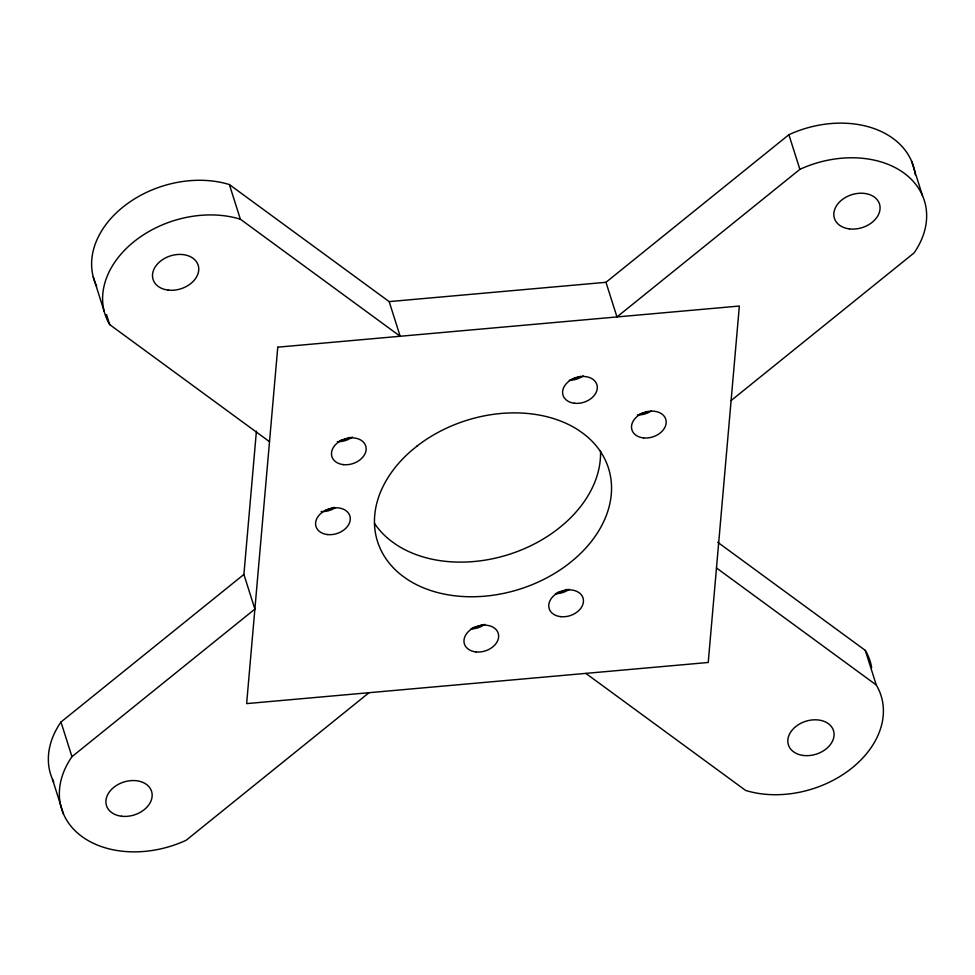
<?xml version="1.0" encoding="UTF-8"?>
<svg xmlns="http://www.w3.org/2000/svg" width="975" height="975" viewBox="0 0 975 975"><rect width="100%" height="100%" fill="white"/><g stroke="black" fill="none" stroke-linecap="round" stroke-linejoin="round"><path stroke-width="1.46" d="M369.025 692.701L186.115 840.292A93.429 68.213 -17.6 0 1 81.912 836.513A93.429 68.213 -17.6 0 1 71.967 756.685L254.889 609.095L243.896 574.446L256.413 431.169M53.674 781.865A93.429 68.213 -17.6 0 1 60.974 722.036L243.896 574.446M96.683 286.211A93.429 68.213 -17.6 0 1 125.056 205.408A93.429 68.213 -17.6 0 1 229.381 184.567L389.171 301.616L605.975 282.299L788.885 134.708A93.429 68.213 -17.6 0 1 915.257 174.757M731.104 400.554L914.026 252.964A93.429 68.213 -17.6 0 0 904.081 173.136A93.429 68.213 -17.6 0 0 799.878 169.345L616.968 316.948L605.975 282.299M717.685 542.246L865.288 650.374A93.429 68.213 -17.6 0 1 871.674 667.643M229.381 184.567L240.362 219.204L400.164 336.265L389.171 301.616M716.479 567.962L876.281 685.011A93.429 68.213 -17.6 0 1 852.126 767.886A93.429 68.213 -17.6 0 1 745.619 790.432L585.829 673.384M106.507 314.523L109.712 324.626L269.514 441.687M911.54 161.058L922.521 195.707M788.885 134.708L799.878 169.345M865.288 650.374L876.281 685.011M93.234 276.876L104.227 311.525M60.974 722.036L71.967 756.685M52.479 779.293L63.46 813.942M651.422 410.95A17.733 12.943 -17.6 0 1 637.333 414.899M600.515 451.084A121.168 88.469 -17.6 0 1 563.964 523.989L558.188 528.755A121.168 88.469 -17.6 0 1 396.35 544.732L391.17 541.052A121.168 88.469 -17.6 0 1 374.546 523.477M648.034 411.487A32.504 23.741 -17.6 0 1 639.88 413.851M580.296 376.35A32.504 23.741 -17.6 0 1 572.215 378.946M349.94 437.385A32.504 23.741 -17.6 0 1 339.848 440.59M334.059 507.305A32.504 23.741 -17.6 0 1 326.028 510.059M567.279 589.388A32.504 23.741 -17.6 0 1 557.188 592.593M482.43 624.67A32.504 23.741 -17.6 0 1 472.339 627.863M335.242 507.78A17.733 12.943 -17.6 0 1 321.116 511.534M569.339 589.241A17.733 12.943 -17.6 0 1 555.397 593.678M583.184 375.838A17.733 12.943 -17.6 0 1 569.242 380.274M352.292 437.044A17.733 12.943 -17.6 0 1 337.301 441.638M484.782 624.329A17.733 12.943 -17.6 0 1 470.901 628.948M109.712 324.626A93.429 68.213 -17.6 0 1 133.868 241.763A93.429 68.213 -17.6 0 1 240.362 219.204M277.765 347.173L246.626 703.609L708.228 662.476L739.355 306.04L277.765 347.173M416.812 446.245L411.036 451.011A121.168 88.469 -17.6 0 0 402.163 575.689L407.331 579.369A121.168 88.469 -17.6 0 0 569.168 563.404L574.945 558.638A121.168 88.469 -17.6 0 0 583.83 433.948L578.65 430.268A121.168 88.469 -17.6 0 0 416.812 446.245M643.573 437.921A17.733 12.943 -17.6 0 0 665.803 419.384A17.733 12.943 -17.6 0 0 637.187 416.423A17.733 12.943 -17.6 0 0 643.573 437.921M327.356 534.544A17.733 12.943 -17.6 0 0 349.952 516.25A17.733 12.943 -17.6 0 0 321.494 512.887A17.733 12.943 -17.6 0 0 327.356 534.544M560.528 616.639A17.733 12.943 -17.6 0 0 583.123 598.345A17.733 12.943 -17.6 0 0 554.665 594.982A17.733 12.943 -17.6 0 0 560.528 616.639M574.372 403.236A17.733 12.943 -17.6 0 0 596.968 384.954A17.733 12.943 -17.6 0 0 568.51 381.578A17.733 12.943 -17.6 0 0 574.372 403.236M343.529 464.648A17.733 12.943 -17.6 0 0 365.771 446.111A17.733 12.943 -17.6 0 0 337.155 443.15A17.733 12.943 -17.6 0 0 343.529 464.648M476.019 651.934A17.733 12.943 -17.6 0 0 498.262 633.397A17.733 12.943 -17.6 0 0 469.645 630.435A17.733 12.943 -17.6 0 0 476.019 651.934M168.151 290.099A23.644 17.258 -17.6 0 0 198.327 265.748A23.644 17.258 -17.6 0 0 160.412 261.202A23.644 17.258 -17.6 0 0 168.151 290.099M849.469 228.906A23.644 17.258 -17.6 0 0 879.645 204.555A23.644 17.258 -17.6 0 0 841.73 200.009A23.644 17.258 -17.6 0 0 849.469 228.906M803.473 755.479A23.644 17.258 -17.6 0 0 833.649 731.128A23.644 17.258 -17.6 0 0 795.734 726.582A23.644 17.258 -17.6 0 0 803.473 755.479M121.558 816.233A23.644 17.258 -17.6 0 0 151.734 791.895A23.644 17.258 -17.6 0 0 113.819 787.337A23.644 17.258 -17.6 0 0 121.558 816.233"/></g></svg>
